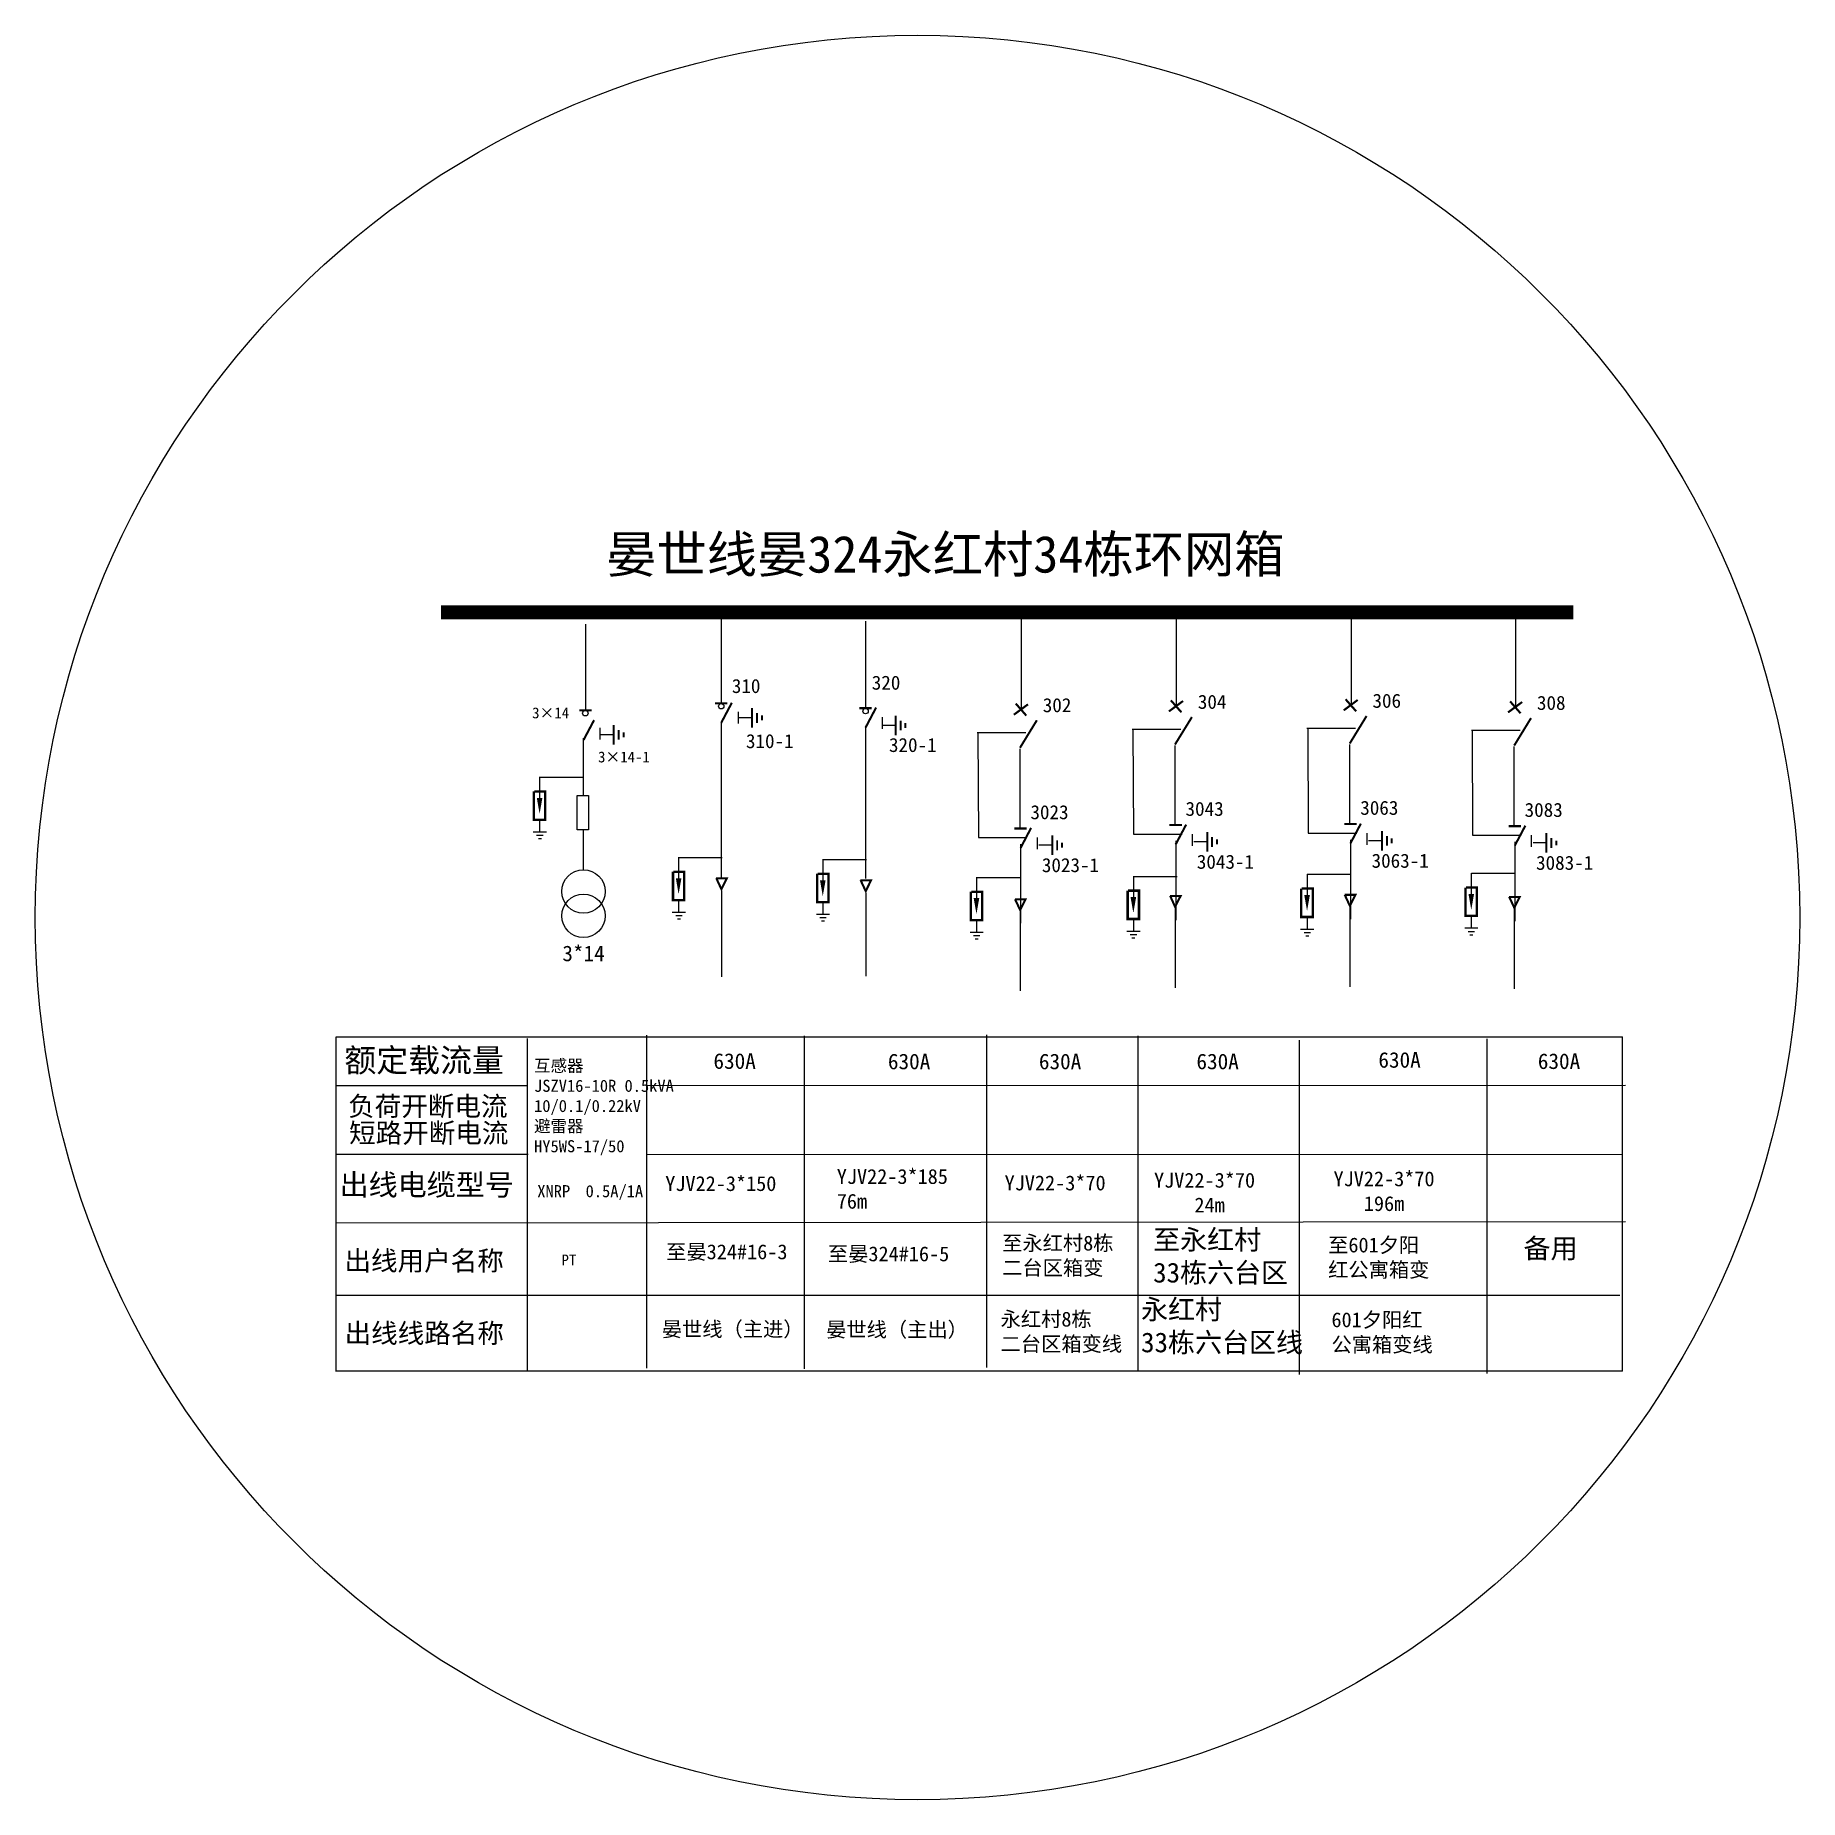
# Model space of a CAD drawing. Header units: millimetres. Extents: x -18867 to -5135, y -466 to 13266.
import ezdxf

# ---------------------------------------------------------------- set-up
doc = ezdxf.new("R2010")
doc.units = ezdxf.units.MM
doc.styles.add('_txtstyle_115.56_0_0', font='simsun.ttc', dxfattribs={"height": 115.561997})
doc.styles.add('_txtstyle_286.85_0_0', font='simsun.ttc', dxfattribs={"height": 286.852744})
doc.styles.add('HZ', font='simkai.ttf')
doc.styles.add('KaiTi_txtstyle_3.00_0_0', font='simkai.ttf', dxfattribs={"height": 3})
doc.styles.add('STYLE1', font='txt.shx', dxfattribs={"height": 2.6})
doc.styles.add('宋体_txtstyle_154.08_0_0', font='SIMSUN.TTC', dxfattribs={"height": 154.082662})
doc.styles.add('新宋体_txtstyle_154.08_0_0', font='SIMSUN.TTC', dxfattribs={"height": 154.082662})
doc.styles.add('黑体_txtstyle_2.00_0_0', font='simhei.ttf', dxfattribs={"height": 2})

# ---------------------------------------------------------------- blocks, each defined once
blk = doc.blocks.new('JD')
for points in [[(-2, 0.2), (-2, -0.2), (2, 0.2), (2, -0.2)], [(1, -1.2), (1, -0.8), (-1, -1.2), (-1, -0.8)], [(-0.5, -1.8), (-0.5, -2.2), (0.5, -1.8), (0.5, -2.2)]]:
    blk.add_trace(points)

msp = doc.modelspace()

# ---------------------------------------------------------------- linework, layer by layer
at = {"color": 0}
for p, q in [((-8627, 8791), (-8627, 8046)), ((-14586, 8683), (-14586, 8015)), ((-13528, 8737), (-13528, 8069)), ((-12405, 8706), (-12405, 8031)), ((-11194, 8757), (-11194, 8012)), ((-9987, 8783), (-9987, 8038)), ((-7347, 8775), (-7347, 8030)), ((-13528, 7921), (-13528, 6707)), ((-13393, 7956), (-13290, 7956)), ((-12405, 7883), (-12405, 6703)), ((-12275, 7897), (-12172, 7897)), ((-11536, 7840), (-11158, 7840)), ((-11531, 7835), (-11527, 7022)), ((-10329, 7865), (-9951, 7865)), ((-10324, 7860), (-10320, 7048)), ((-8970, 7873), (-8591, 7873)), ((-8964, 7868), (-8961, 7056)), ((-7690, 7857), (-7311, 7857)), ((-7684, 7852), (-7681, 7040)), ((-14603, 7796), (-14603, 7349)), ((-14469, 7824), (-14366, 7824)), ((-11205, 7713), (-11205, 7097)), ((-9999, 7739), (-9999, 7123)), ((-8639, 7747), (-8639, 7131)), ((-7359, 7731), (-7359, 7115)), ((-14942, 7494), (-14942, 7328)), ((-14940, 7492), (-14602, 7492)), ((-14942, 7154), (-14942, 7069)), ((-14603, 7083), (-14603, 6772)), ((-11527, 7022), (-11149, 7022)), ((-10320, 7048), (-9942, 7048)), ((-8961, 7056), (-8582, 7056)), ((-8631, 7004), (-8631, 6388)), ((-7681, 7040), (-7302, 7040)), ((-13860, 6869), (-13860, 6704)), ((-13858, 6867), (-13520, 6867)), ((-11198, 6971), (-11198, 6355)), ((-11057, 6965), (-10954, 6965)), ((-9991, 6996), (-9991, 6380)), ((-9850, 6991), (-9747, 6991)), ((-8490, 6999), (-8387, 6999)), ((-7352, 6988), (-7352, 6372)), ((-7210, 6983), (-7108, 6983)), ((-12738, 6853), (-12738, 6687)), ((-12736, 6851), (-12398, 6851)), ((-8969, 6738), (-8969, 6573)), ((-8968, 6736), (-8630, 6736)), ((-7691, 6746), (-7691, 6581)), ((-7690, 6744), (-7352, 6744)), ((-13527, 6609), (-13527, 5939)), ((-12404, 6591), (-12404, 5943)), ((-11542, 6714), (-11542, 6548)), ((-11540, 6712), (-11202, 6712)), ((-10321, 6722), (-10321, 6556)), ((-10319, 6720), (-9981, 6720)), ((-13860, 6530), (-13860, 6444)), ((-12738, 6513), (-12738, 6428)), ((-9996, 6469), (-9996, 5853)), ((-8636, 6477), (-8636, 5861)), ((-7356, 6461), (-7356, 5845)), ((-11542, 6374), (-11542, 6288)), ((-11202, 6444), (-11202, 5828)), ((-10321, 6382), (-10321, 6297)), ((-8969, 6399), (-8969, 6313)), ((-7691, 6407), (-7691, 6321)), ((-16526, 2866), (-16525, 5471)), ((-16525, 5471), (-6513, 5471)), ((-15038, 5459), (-15038, 2868)), ((-14109, 5483), (-14109, 2892)), ((-12882, 5479), (-12882, 2888)), ((-11465, 5487), (-11465, 2897)), ((-10286, 5480), (-10286, 2877)), ((-9030, 5444), (-9030, 2842)), ((-7570, 5455), (-7570, 2852)), ((-6516, 5471), (-6516, 2868)), ((-16524, 5092), (-15038, 5093)), ((-16521, 4559), (-15032, 4559)), ((-14109, 4558), (-6513, 4556)), ((-6492, 4031), (-16524, 4021)), ((-6534, 3458), (-16526, 3459)), ((-6513, 2868), (-16525, 2868))]:
    msp.add_line(p, q, dxfattribs=at)
at = {"color": 0, "ltscale": 0.91161}
msp.add_line((-14109, 5093), (-6492, 5095), dxfattribs=at)
at = {"color": 0}
for points, const_width in [([(-15710, 8774), (-6898, 8774)], 109), ([(-8669, 8098), (-8587, 8005)], 16.4), ([(-14634, 8013), (-14537, 8013)], 16.4), ([(-13576, 8067), (-13480, 8067)], 16.4), ([(-13528, 7916), (-13446, 8071)], 16.4), ([(-12453, 8029), (-12357, 8029)], 16.4), ([(-12405, 7878), (-12323, 8034)], 16.4), ([(-11251, 7978), (-11141, 8059)], 16.4), ([(-11236, 8065), (-11154, 7971)], 16.4), ([(-10044, 8004), (-9934, 8085)], 16.4), ([(-10029, 8090), (-9947, 7997)], 16.4), ([(-9997, 7746), (-9865, 7960)], 16.4), ([(-8684, 8012), (-8575, 8093)], 16.4), ([(-8637, 7754), (-8506, 7968)], 16.4), ([(-7405, 7996), (-7295, 8077)], 16.4), ([(-7389, 8082), (-7307, 7989)], 16.4), ([(-14600, 7781), (-14518, 7936)], 16.4), ([(-11203, 7721), (-11072, 7935)], 16.4), ([(-7357, 7738), (-7226, 7952)], 16.4), ([(-14986, 7381), (-14986, 7160), (-14898, 7160), (-14898, 7381), (-14983, 7381)], 18.7), ([(-11247, 7093), (-11150, 7093)], 16.4), ([(-11198, 6942), (-11117, 7097)], 16.4), ([(-10040, 7119), (-9943, 7119)], 16.4), ([(-9992, 6968), (-9910, 7123)], 16.4), ([(-8680, 7127), (-8584, 7127)], 16.4), ([(-8632, 6976), (-8550, 7131)], 16.4), ([(-7400, 7111), (-7304, 7111)], 16.4), ([(-7352, 6960), (-7270, 7115)], 16.4), ([(-13904, 6756), (-13904, 6535), (-13816, 6535), (-13816, 6756), (-13901, 6756)], 18.7), ([(-12782, 6740), (-12782, 6519), (-12693, 6519), (-12693, 6740), (-12779, 6740)], 18.7), ([(-13568, 6705), (-13485, 6705), (-13527, 6620), (-13567, 6706)], 16.4), ([(-12445, 6690), (-12362, 6690), (-12404, 6605), (-12444, 6691)], 16.4), ([(-11586, 6600), (-11586, 6380), (-11497, 6380), (-11497, 6600), (-11583, 6600)], 18.7), ([(-10365, 6609), (-10365, 6388), (-10277, 6388), (-10277, 6609), (-10363, 6609)], 18.7), ([(-9014, 6625), (-9014, 6404), (-8925, 6404), (-8925, 6625), (-9011, 6625)], 18.7), ([(-7736, 6633), (-7736, 6412), (-7647, 6412), (-7647, 6633), (-7733, 6633)], 18.7), ([(-11243, 6542), (-11160, 6542), (-11202, 6458), (-11242, 6543)], 16.4), ([(-10036, 6568), (-9953, 6568), (-9996, 6483), (-10035, 6569)], 16.4), ([(-8677, 6576), (-8593, 6576), (-8636, 6491), (-8676, 6577)], 16.4), ([(-7397, 6560), (-7314, 6560), (-7356, 6475), (-7396, 6561)], 16.4)]:
    msp.add_lwpolyline(points, dxfattribs=dict(at, const_width=const_width))
for points in [[(-13397, 8001), (-13397, 7909)], [(-14473, 7877), (-14473, 7785)], [(-12276, 7959), (-12276, 7868)], [(-11070, 7023), (-11070, 6932)], [(-9863, 7049), (-9863, 6958)], [(-8503, 7057), (-8503, 6966)], [(-7224, 7041), (-7224, 6950)]]:
    msp.add_lwpolyline(points, dxfattribs=at)
for points in [[(-14942, 7331, 43.6, 0, 0), (-14942, 7207, 0, 0, 0)], [(-13860, 6706, 43.6, 0, 0), (-13860, 6582, 0, 0, 0)], [(-12738, 6690, 43.6, 0, 0), (-12738, 6566, 0, 0, 0)], [(-8969, 6575, 43.6, 0, 0), (-8969, 6451, 0, 0, 0)], [(-7691, 6584, 43.6, 0, 0), (-7691, 6459, 0, 0, 0)], [(-11542, 6551, 43.6, 0, 0), (-11542, 6427, 0, 0, 0)], [(-10321, 6559, 43.6, 0, 0), (-10321, 6435, 0, 0, 0)]]:
    msp.add_lwpolyline(points, format="xyseb", dxfattribs=at)
at = {"color": 0, "linetype": 'Continuous'}
msp.add_lwpolyline([(-14649, 7349), (-14562, 7349), (-14562, 7083), (-14649, 7083)], close=True, dxfattribs=at)
at = {"color": 12, "linetype": 'Continuous', "lineweight": 0, "ltscale": 177.523923, "true_color": 0xc00000}
msp.add_circle((-12001, 6400), 6866, dxfattribs=at)
at = {"color": 0}
for centre in [(-14586, 7990), (-13528, 8044), (-12405, 8006)]:
    msp.add_circle(centre, 21, dxfattribs=at)
at = {"color": 0, "linetype": 'Continuous'}
for centre in [(-14601, 6603), (-14601, 6413)]:
    msp.add_circle(centre, 169, dxfattribs=at)

# ---------------------------------------------------------------- block references
at = {"color": 0, "xscale": 38.19215156243197, "yscale": 38.19215156243197, "zscale": 38.19215156242413, "rotation": 90}
for p in [(-13288, 7953), (-12171, 7894), (-14365, 7821), (-10952, 6962), (-9746, 6988), (-8386, 6996), (-7106, 6980)]:
    msp.add_blockref('JD', p, dxfattribs=at)
at = {"color": 0, "xscale": 26.1322911344827, "yscale": 26.1322911344925, "zscale": 26.13229113498243}
for p in [(-14940, 7065), (-13858, 6440), (-12736, 6424), (-7690, 6317), (-11540, 6285), (-10320, 6293), (-8968, 6309)]:
    msp.add_blockref('JD', p, dxfattribs=at)

# ---------------------------------------------------------------- texts
at = {"color": 0}
for s, height, p in [('310', 109.1, (-13446, 8147)), ('320', 109.1, (-12357, 8173)), ('302', 109.1, (-11026, 7998)), ('304', 109.1, (-9819, 8024)), ('306', 109.1, (-8460, 8032)), ('308', 109.1, (-7180, 8016)), ('310-1', 109.1, (-13336, 7718)), ('320-1', 109.1, (-12223, 7688)), ('3043', 109.1, (-9915, 7191)), ('3063', 109.1, (-8555, 7199)), ('3083', 109.1, (-7276, 7183)), ('3023', 109.1, (-11122, 7165)), ('3043-1', 109.1, (-9827, 6779)), ('3063-1', 109.1, (-8467, 6787)), ('3083-1', 109.1, (-7187, 6771)), ('3023-1', 109.1, (-11033, 6753)), ('3*14', 121.2, (-14765, 6060)), ('630A', 121.2, (-13589, 5222)), ('630A', 121.2, (-12231, 5219)), ('630A', 121.2, (-11056, 5219)), ('630A', 121.2, (-9830, 5219)), ('630A', 121.2, (-8414, 5231)), ('630A', 121.2, (-7173, 5221))]:
    msp.add_text(s, height=height, dxfattribs=at).set_placement(p)
at = {"color": 0, "style": 'HZ'}
for s, height, p in [('3×14', 84.6, (-15000, 7950)), ('3×14-1', 84.6, (-14487, 7607)), ('额定载流量', 181.9, (-16461, 5198)), ('负荷开断电流', 151.6, (-16432, 4856)), ('短路开断电流', 151.6, (-16425, 4647)), ('出线电缆型号', 165.8, (-16499, 4237)), ('出线用户名称', 151.6, (-16461, 3653)), ('出线线路名称', 151.6, (-16460, 3089))]:
    msp.add_text(s, height=height, dxfattribs=at).set_placement(p)
for s, p in [('XNRP', (-14960, 4223)), ('0.5A/1A', (-14584, 4223))]:
    msp.add_text(s, height=94.1).set_placement(p)
at = {"color": 7, "linetype": 'Continuous', "insert": (-14424, 9371), "char_height": 286.85, "width": 7043.64, "attachment_point": 1, "style": '_txtstyle_286.85_0_0'}
msp.add_mtext('晏世线晏324永红村34栋环网箱', dxfattribs=at)
at = {"linetype": 'Continuous', "insert": (-14985, 5294), "char_height": 94.06, "width": 1040.65, "attachment_point": 1, "style": 'KaiTi_txtstyle_3.00_0_0'}
msp.add_mtext('\\A1;{\\fSimSun|b0|i0|c134|p2;互感器\\PJSZV16-10R 0.5kVA\\P10/0.1/0.22kV\\P避雷器\\PHY5WS-17/50}', dxfattribs=at)
at = {"color": 7, "linetype": 'Continuous', "lineweight": 0, "ltscale": 0.760054, "attachment_point": 1, "style": '_txtstyle_115.56_0_0'}
for s, insert, char_height, width in [('YJV22-3*150\\P', (-13964, 4387), 115.56, 1007.34), ('YJV22-3*185\\P76m', (-12629, 4442), 115.56, 1007.34), ('YJV22-3*70\\P', (-11323, 4392), 115.6, 1213.03), ('YJV22-3*70\\P    24m', (-10160, 4413), 115.6, 1213.03), ('YJV22-3*70\\P   196m', (-8763, 4424), 115.6, 1213.03), ('{\\fSimSun|b0|i0|c134|p2;至晏}324{\\fSimSun|b0|i0|c134|p2;#16-3}{\\fSimSun|b0|i0|c134|p2;}', (-13957, 3856), 115.56, 1007.34), ('{\\fSimSun|b0|i0|c134|p2;至晏}324{\\fSimSun|b0|i0|c134|p2;#16-5}{\\fSimSun|b0|i0|c134|p2;}', (-12698, 3840), 115.56, 1007.34), ('至永红村8栋^M^J二台区箱变', (-11342, 3924), 115.56, 1705.93), ('至601夕阳^M^J红公寓箱变^M^J', (-8805, 3909), 115.56, 1705.93), ('永红村8栋^M^J二台区箱变线', (-11354, 3332), 115.56, 1705.93), ('601夕阳红^M^J公寓箱变线', (-8779, 3327), 115.56, 1705.93)]:
    msp.add_mtext(s, dxfattribs=dict(at, insert=insert, char_height=char_height, width=width))
at = {"color": 7, "linetype": 'Continuous', "lineweight": 0, "ltscale": 1.172922, "attachment_point": 1}
for s, insert, char_height, style in [('至永红村^M^J33栋六台区', (-10167, 3970), 154.08, '新宋体_txtstyle_154.08_0_0'), ('备用', (-7284, 3902), 154.1, '黑体_txtstyle_2.00_0_0'), ('永红村^M^J33栋六台区线', (-10261, 3427), 154.08, '宋体_txtstyle_154.08_0_0')]:
    msp.add_mtext(s, dxfattribs=dict(at, insert=insert, char_height=char_height, style=style))
at = {"color": 0, "linetype": 'Continuous', "insert": (-14772, 3777), "char_height": 85.36, "width": 939.41, "attachment_point": 1, "style": 'STYLE1'}
msp.add_mtext('{\\fSimSun|b0|i0|c134|p2;PT}', dxfattribs=at)
at = {"color": 7, "linetype": 'Continuous', "lineweight": 0, "ltscale": 0.760054, "char_height": 115.56, "attachment_point": 1, "style": '_txtstyle_115.56_0_0'}
for s, insert in [('{\\fSimSun|b0|i0|c134|p2;晏世线（主进）}', (-13991, 3254)), ('{\\fSimSun|b0|i0|c134|p2;晏世线（主出）}', (-12712, 3251))]:
    msp.add_mtext(s, dxfattribs=dict(at, insert=insert))

doc.saveas('drawing.dxf')
